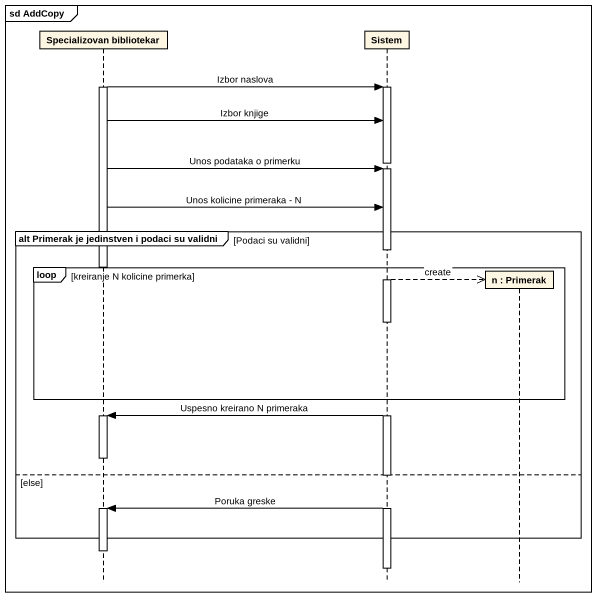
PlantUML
@startuml
mainframe sd AddCopy
hide footbox
participant "Specializovan bibliotekar" as Specializovan_bibliotekar
participant Sistem
participant "n : Primerak" as n

activate Specializovan_bibliotekar
Specializovan_bibliotekar -> Sistem : Izbor naslova
activate Sistem
Specializovan_bibliotekar -> Sistem : Izbor knjige
deactivate Sistem
Specializovan_bibliotekar -> Sistem : Unos podataka o primerku
activate Sistem
Specializovan_bibliotekar -> Sistem : Unos kolicine primeraka - N
group alt Primerak je jedinstven i podaci su validni [Podaci su validni]
  loop kreiranje N kolicine primerka
    deactivate Specializovan_bibliotekar
    Sistem -->> n ** : create
  end
  Sistem -> Specializovan_bibliotekar : Uspesno kreirano N primeraka
  activate Specializovan_bibliotekar
  deactivate Specializovan_bibliotekar
else else
  Sistem -> Specializovan_bibliotekar : Poruka greske
  activate Specializovan_bibliotekar
end
deactivate Specializovan_bibliotekar
deactivate Sistem
@enduml
